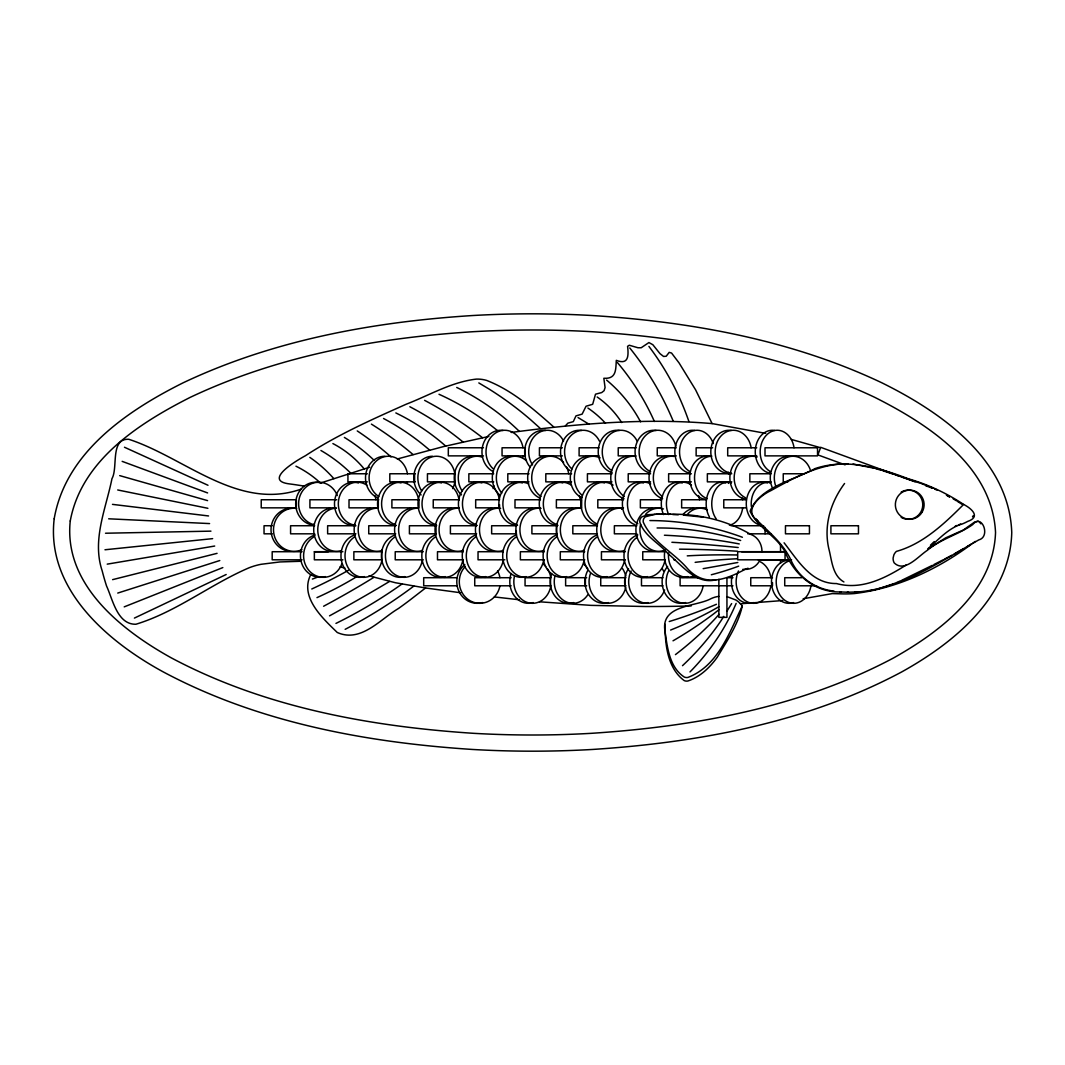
<?xml version="1.0" encoding="UTF-8"?>
<svg xmlns="http://www.w3.org/2000/svg" width="1065" height="1065" viewBox="0 0 1065 1065"><rect width="100%" height="100%" fill="white"/><g stroke="black" fill="none" stroke-linecap="round" stroke-linejoin="round"><path stroke-width="1.5" d="M328.406 551.723L314.361 551.723L314.361 559.804L342.903 559.804M381.763 559.804L381.763 551.723M761.888 551.723L761.954 550.286A17.932 16.241 -90 0 0 750.665 534.364C725.292 519.547 696.39 513.343 667.156 514.262M742.664 507.845L742.438 509.376A21.566 15.616 -90 0 1 729.392 525.178M728.34 483.39L728.593 481.859M665.172 624.316C664.853 643.673 667.316 668.101 684.129 680.522A5.139 4.606 0 0 0 687.923 680.988C700.158 676.914 709.902 667.449 717.304 657.158C726.916 641.037 738.271 624.223 742.292 605.918A24.016 21.553 0 0 0 735.888 600.008L726.942 596.626M770.86 585.79L770.607 587.334A21.566 17.533 -90 0 1 750.253 602.897A21.566 17.533 -90 0 1 736.288 578.934L736.74 576.165A21.566 17.533 -90 0 1 738.484 570.973M810.904 585.79L810.665 587.334A21.566 17.533 -90 0 1 790.31 602.897A21.566 17.533 -90 0 1 776.345 578.934L776.784 576.165A21.566 17.533 -90 0 1 789.192 560.922M689.281 483.39L689.534 481.859M770.048 483.39L770.314 481.859M354.472 535.362L354.738 533.818M394.902 535.362L395.168 533.818M422.406 559.804L422.139 561.348A21.566 18.677 -90 0 1 400.467 576.911A21.566 18.677 -90 0 1 385.597 552.948L386.062 550.179A21.566 18.677 -90 0 1 394.769 537.093M435.332 535.362L435.598 533.818M454.822 481.859L454.555 483.39A21.566 18.677 -90 0 1 452.692 488.595M462.836 559.804L462.583 561.348A21.566 18.677 -90 0 1 440.897 576.911A21.566 18.677 -90 0 1 426.027 552.948L426.506 550.179A21.566 18.677 -90 0 1 435.199 537.093M475.762 535.362L476.028 533.818M503.279 559.804L503.013 561.348A21.566 18.677 -90 0 1 481.327 576.911A21.566 18.677 -90 0 1 466.457 552.948L466.936 550.179A21.566 18.677 -90 0 1 475.629 537.093M522.715 457.404L522.982 455.873M516.192 535.362L516.458 533.818L491.644 533.818L491.644 525.737L516.458 525.737L516.192 524.206M514.462 576.165L513.982 578.934A21.566 18.677 -90 0 0 528.852 602.897A21.566 18.677 -90 0 0 550.538 587.334L550.538 576.165A21.566 18.677 -90 0 0 547.317 568.617M543.709 559.804L543.443 561.348A21.566 18.677 -90 0 1 521.757 576.911A21.566 18.677 -90 0 1 506.887 552.948L507.366 550.179A21.566 18.677 -90 0 1 516.059 537.093M556.636 535.362L556.889 533.818L531.901 533.818L531.901 525.737L556.889 525.737L556.636 524.206M568.417 483.39L568.683 481.859M554.892 576.165L554.412 578.934A21.566 18.677 -90 0 0 565.781 601.672A21.566 18.677 -90 0 0 587.747 594.882M584.139 559.804L583.873 561.348A21.566 18.677 -90 0 1 562.187 576.911A21.566 18.677 -90 0 1 547.317 552.948L547.796 550.179A21.566 18.677 -90 0 1 556.502 537.093M597.066 535.362L597.332 533.818L572.824 533.818L572.824 525.737L597.425 525.737L597.066 524.206M611.07 483.39L611.323 481.859M621.787 509.376L622.04 507.845M624.569 559.804L624.303 561.348A21.566 18.677 -90 0 1 602.617 576.911A21.566 18.677 -90 0 1 587.747 552.948L588.226 550.179A21.566 18.677 -90 0 1 596.933 537.093M640.584 524.206L640.105 526.962A21.566 18.677 -90 0 0 663.455 550.605M703.126 585.79L702.86 587.334A21.566 18.677 -90 0 1 681.187 602.897A21.566 18.677 -90 0 1 666.304 578.934L666.783 576.165A21.566 18.677 -90 0 1 668.647 570.973M407.136 483.39L407.416 481.859M313.842 535.362L314.135 533.818M499.898 585.79L499.618 587.334A21.566 20.515 -90 0 1 475.789 602.897A21.566 20.515 -90 0 1 459.454 578.934L459.974 576.165A21.566 20.515 -90 0 1 465.285 566.5M742.292 605.918C729.525 632.53 717.863 666.064 687.923 677.42A5.139 4.606 0 0 1 684.129 676.954C668.86 666.757 667.276 646.175 664.733 629.588C661.964 605.333 694.247 606.677 709.663 599.342A24.016 21.553 0 0 1 718.276 596.453L718.862 596.4M972.904 516.538L973.33 515.673M310.647 574.82C299.465 597.279 322.775 618.326 337.259 632.49C360.915 643.06 380.192 619.231 398.563 608.435A486.079 486.079 0 0 0 409.572 600.341L425.561 587.973L460.706 592.766M760.011 559.804L758.639 562.36A17.932 16.241 -90 0 1 745.061 569.362C725.132 580.106 703.433 587.827 686.233 567.126C672.548 551.896 651.673 541.18 643.22 522.063A5.205 4.713 -90 0 1 645.443 516.778L655.161 514.262M844.558 483.483C830.341 502.653 823.125 526.682 829.222 550.339C831.911 561.388 832.803 575.779 843.919 581.956M723.721 616.382L721.311 620.296A289.44 259.714 0 0 1 682.505 665.678M726.942 611.15L731.642 603.602M565.382 425.894L567.871 423.151L573.303 421.634L575.992 415.869L582.116 414.139L586.056 406.231L592.686 404.287L595.508 394.183L601.712 392.572L604.095 390.682L605.066 387.527L603.842 378.275C616.489 379.127 615.716 369.635 616.302 360.343C628.363 365.095 628.763 356.203 627.591 346.325L629.295 345.246L637.988 347.762L641.183 347.762L648.904 342.571L652.832 344.701L659.994 353.647L663.562 356.455L666.211 356.243L669.193 352.369L671.562 353.048L679.097 362.979L695.605 389.843L712.112 423.59L765.695 433.362M719.021 614.319L716.266 617.487A336.247 301.701 0 0 1 675.436 654.616M930.437 545.213L934.231 541.606M927.628 548.968C936.388 541.819 948.263 527.761 962.068 524.047A58.948 58.109 -90 0 0 967.699 521.411C981.264 516.791 971.227 508.285 963.625 504.437C944.362 523.727 923.009 543.962 896.411 551.39A10.344 10.197 -90 0 0 893.881 554.892L893.122 557.954A9.265 9.132 -90 0 0 894.174 562.866C904.624 573.077 918.216 556.263 927.242 550.392C940.768 538.93 958.487 534.63 972.704 524.579C981.957 512.957 990.956 536.733 978.855 539.862C940.022 561.641 900.511 589.571 854.702 592.207M718.862 609.792L713.723 613.826A406.018 364.31 0 0 1 673.027 640.811M970.748 544.734C936.668 569.855 896.584 588.546 854.29 593.564A118.907 118.907 0 0 1 843.161 593.897L832.258 593.604L803.17 598.756M973.051 543.017L975.274 541.446M929.239 548.089L945.747 537.825L963.332 530.037L974.475 522.143L978.163 521.118M967.06 546.731L971.852 543.762M963.439 548.808L954.346 553.867M718.862 606.757L710.941 611.204A378.98 340.041 0 0 1 670.617 630.041M906.342 564.903C885.601 578.042 861.705 590.463 836.451 583.553C811.317 583.82 797.698 560.177 784.093 542.804M944.322 559.192L951.617 555.358M933.845 564.583L942.858 559.964M932.368 565.329L901.642 580.358M134.403 618.086L226.179 574.501M896.304 582.688L900.311 580.931M955.212 526.203L957.089 525.431M972.491 516.738L974.195 516.032M124.219 606.864L222.825 567.592M894.973 583.261L877.414 589.105M958.899 524.752L960.71 524.047M117.749 593.072L219.789 560.536M369.675 467.202L320.485 483.044A100.682 100.682 0 0 0 295.964 466.204M397.312 458.988L443 446.701L488.848 436.45M300.889 489.221C238.014 511.094 184.711 457.471 128.772 439.286C109.855 438.341 118.255 467.788 111.971 478.638C105.901 508.857 91.776 539.888 102.187 570.867A250.581 250.581 0 0 0 106.54 585.976C112.73 599.435 117.31 624.676 135.907 624.25C176.484 611.896 210.324 584.365 249.104 567.778A67.814 67.814 0 0 1 261.058 564.304L279.882 561.947L301.355 561.255M112.61 579.64L217.074 553.347M716.039 579.746C695.951 585.071 681.693 564.769 668.035 553.694C659.049 543.017 644.205 535.988 639.812 522.063A5.205 4.713 -90 0 1 642.022 516.778L647.64 514.741L659.901 514.062M869.12 590.822L875.816 589.531M703.166 568.657L737.819 562.493M107.219 564.144L214.691 546.039M511.147 432.457C577.536 423.657 645.23 417.879 712.112 423.59M104.982 549.766L212.641 538.637M782.748 600.54L740.335 603.802M863.409 591.714L847.234 592.273M847.9 463.768C819.744 463.595 794.703 477.44 770.78 490.685C760.743 495.252 742.984 509.722 756.909 520.133C769.263 532.247 783.228 543.736 790.776 559.671C798.098 577.124 815.244 589.198 834.002 591.088M105.528 533.232L210.937 531.142M483.443 447.779L448.312 447.779L448.312 455.873L483.443 455.873M525.471 447.779L502.054 447.779L502.054 455.873L525.471 455.873M562.387 447.779L539.423 447.779L539.423 455.873L562.387 455.873M598.983 447.779L579.107 447.779L579.107 455.873L598.983 455.873M636.204 447.779L618.232 447.779L618.232 455.873L636.005 455.873M676.302 447.779L657.251 447.779L657.251 455.873L676.302 455.873M712.658 447.779L696.137 447.779L696.137 455.873L711.527 455.873M756.736 447.779L727.701 447.779L727.701 455.873L756.736 455.873M367.319 473.765L347.936 473.765L347.936 481.859L367.319 481.859M415.283 473.765L389.803 473.765L389.803 481.859L415.283 481.859M493.721 473.765L468.853 473.765L468.853 481.859L493.721 481.859M529.052 473.765L507.805 473.765L507.805 481.859L529.052 481.859M571.612 473.765L545.812 473.765L545.812 481.859L571.612 481.859M612.002 473.765L587.427 473.765L587.427 481.859L612.002 481.859M650.595 473.765L628.217 473.765L628.217 481.859L650.595 481.859M691.385 473.765L668.634 473.765L668.634 481.859L691.385 481.859M731.775 473.765L707.36 473.765L707.36 481.859L731.775 481.859M771.073 473.765L749.853 473.765L749.853 481.859L771.073 481.859M803.702 473.765L783.241 473.765L783.241 481.859L787.914 481.859M336.806 499.751L309.915 499.751L309.915 507.845L335.901 507.845M378.754 499.751L349.014 499.751L349.014 507.845L378.301 507.845L378.301 499.751M459.308 499.751L433.242 499.751L433.242 507.845L459.308 507.845M499.538 499.751L475.682 499.751L475.682 507.845L499.538 507.845L499.538 504.61M540.381 499.751L514.994 499.751L514.994 507.845L540.381 507.845M581.463 499.751L556.383 499.751L556.383 507.845L581.463 507.845L581.463 499.751L581.397 507.845M623.504 499.751L597.811 499.751L597.811 507.845L623.504 507.845M661.298 499.751L640.371 499.751L640.371 507.845L661.298 507.845M706.295 499.751L681.64 499.751L681.64 507.845L706.361 507.845M746.419 499.751L723.774 499.751L723.774 507.845L746.419 507.845M272.294 525.737L264.04 525.737L264.04 533.818L272.294 533.818M314.668 525.737L290.585 525.737L290.585 533.818L314.668 533.818M355.91 525.737L327.634 525.737L327.634 533.818L355.91 533.818M395.727 525.737L368.743 525.737L368.743 533.818L395.727 533.818M476.641 525.737L450.402 525.737L450.402 533.818L476.641 533.818M636.883 525.737L614.372 525.737L614.372 533.818L636.883 533.818M731.016 525.737L763.632 525.737M747.776 533.818L771.113 533.818M741.559 551.723L785.051 551.723C794.077 574.847 815.191 592.925 841.19 591.914M302.087 551.723L272.187 551.723L272.187 559.804L302.087 559.804M314.361 551.723L342.903 551.723M423.271 551.723L395.221 551.723L395.221 559.804L423.271 559.804M463.169 551.723L437.489 551.723L437.489 559.804L463.169 559.804M544.242 551.723L520.372 551.723L520.372 559.804L544.242 559.804M584.725 551.723L560.297 551.723L560.297 559.804L584.725 559.804M625.288 551.723L601.445 551.723L601.445 559.804L625.288 559.804M785.943 551.723L737.686 551.723L737.686 559.804L791.575 559.804M504.837 559.804L478.039 559.804L478.039 551.723L503.279 551.723L503.013 550.179M673.839 559.804L675.383 559.804M742.784 569.362L745.061 569.362M456.845 577.709L423.697 577.709L423.697 585.79L456.845 585.79M511.173 577.709L474.737 577.709L474.737 585.79L511.173 585.79M550.831 577.709L525.058 577.709L525.058 585.79L550.831 585.79M586.682 577.709L565.621 577.709L565.621 585.79L586.682 585.79M626.02 577.709L600.74 577.709L600.74 585.79L626.02 585.79M662.989 577.709L641.476 577.709L641.476 585.79L662.989 585.79M698.347 577.709L680.096 577.709L680.096 585.79L732.96 585.79M732.96 577.709L726.942 577.709L726.942 617.354L718.862 617.354L718.862 579.267M772.484 577.709L750.758 577.709L750.758 585.79L772.484 585.79L772.484 582.555M801.772 577.709L784.732 577.709L784.732 585.79L816.642 585.79M758.054 559.817L785.051 559.804L785.051 551.723C776.292 535.935 757.401 527.295 750.093 511.213C759.345 487.011 794.104 480.142 815.005 468.6C846.316 458.07 878.678 467.535 908.312 478.771C927.948 484.442 946.599 493.122 963.625 504.437M656.479 514.062L665.093 514.076M661.685 514.076L670.577 514.262M108.683 518.801L209.579 523.581M839.832 591.914L848.592 592.273M672.747 514.528L678.245 514.834M683.544 515.14L703.14 517.164M539.569 601.805L590.795 605.359L645.496 606.518A1693.869 1693.869 0 0 0 691.158 605.958M519.241 599.755L494.346 596.933M112.477 504.371L208.554 515.953M852.998 464.047L874.165 468.201M303.751 486.013L296.203 484.841A281.28 281.28 0 0 0 289.241 483.883C262.216 480.448 298.04 459.694 305.389 455.753C337.086 434.959 371.845 419.517 406.391 404.141C429.368 395.288 451.48 381.976 476.295 379.113A32.283 32.283 0 0 1 486.692 380.431C512.292 390.402 533.405 408.933 553.707 426.959M425.561 587.973L395.461 582.755L369.062 575.859M117.709 489.967L207.888 508.298M791.415 439.459L820.529 447.699L817.893 454.901L845.117 464.859M340.121 566.806L344.9 568.111M119.706 475.616L207.582 500.617M875.603 468.627L881.354 470.304M882.765 470.743L893.735 474.324M908.232 479.197L919.734 483.031M901.296 476.88L906.954 478.771M895.079 474.764L899.752 476.348M921.198 483.537L928.068 486.119M820.676 447.313L915.115 481.859M925.671 485.72L932.155 488.089M934.95 489.115L935.962 489.474M122.169 461.371L207.608 492.935M929.412 486.652L933.433 488.369M124.472 447.247L207.995 485.267M934.79 489.008L937.506 490.286M946.878 495.212L949.461 496.663M946.412 495.158L949.554 497.036M478.824 382.921L488.915 388.965A338.151 338.151 0 0 1 530.623 419.743L540.274 428.41M953.135 498.806L956.543 500.843M578.055 417.56L588.958 424.176M957.568 501.482L962.281 504.437M979.161 521.69L980.865 523.82M499.898 577.709L499.618 576.165A21.566 20.515 -90 0 0 497.568 570.973M313.842 524.206L314.135 525.737M407.416 473.765L407.136 472.234A21.566 19.37 -90 0 0 388.432 456.246A21.566 19.37 -90 0 0 369.728 472.234L369.236 475.003A21.566 19.37 -90 0 0 378.754 496.49M375.918 499.751L375.639 498.22A21.566 18.984 90 0 0 374.84 495.545M664.733 550.179L664.999 551.723L642.754 551.723L642.754 559.804L664.999 559.804L664.733 561.348A21.566 18.677 -90 0 1 643.06 576.911A21.566 18.677 -90 0 1 628.177 552.948L628.656 550.179A21.566 18.677 -90 0 1 637.363 537.093M621.787 498.22L622.04 499.751M611.07 472.234L611.323 473.765M624.303 550.179L624.569 551.723M580.292 499.751L580.026 498.22A21.566 18.677 -90 0 0 579.24 495.545M583.873 550.179L584.139 551.723M568.683 473.765L568.417 472.234A21.566 18.677 -90 0 0 566.553 467.029M539.596 498.22L539.862 499.751M543.443 550.179L543.709 551.723M522.982 447.779L522.715 446.248A21.566 18.677 -90 0 0 504.677 430.26A21.566 18.677 -90 0 0 486.638 446.248L486.159 449.017A21.566 18.677 -90 0 0 493.308 468.933M499.432 499.751L499.166 498.22A21.566 18.677 -90 0 0 481.127 482.232A21.566 18.677 -90 0 0 463.089 498.22L462.609 500.976A21.566 18.677 -90 0 0 476.295 524.619M475.762 524.206L476.028 525.737M454.822 473.765L454.555 472.234A21.566 18.677 90 0 0 436.517 456.246A21.566 18.677 90 0 0 418.478 472.234L417.999 475.003A21.566 18.677 -90 0 0 421.7 490.938M459.002 499.751L458.735 498.22A21.566 18.677 90 0 0 440.697 482.232A21.566 18.677 90 0 0 422.659 498.22L422.179 500.976A21.566 18.677 -90 0 0 435.865 524.619M462.583 550.179L462.836 551.723M435.332 524.206L435.598 525.737M418.572 499.751L418.305 498.22A21.566 18.677 -90 0 0 400.267 482.232A21.566 18.677 -90 0 0 382.228 498.22L381.749 500.976A21.566 18.677 -90 0 0 395.435 524.619M422.139 550.179L422.406 551.723M394.902 524.206L395.168 525.737M381.709 550.179L381.976 551.723L353.86 551.723L353.86 559.804L381.976 559.804L381.709 561.348A21.566 18.677 -90 0 1 360.037 576.911A21.566 18.677 -90 0 1 345.166 552.948L345.632 550.179A21.566 18.677 -90 0 1 354.339 537.093M354.472 524.206L354.738 525.737M689.281 472.234L689.534 473.765M770.048 472.234L770.314 473.765M751.105 447.779L750.852 446.248A21.566 18.145 -90 0 0 733.319 430.26A21.566 18.145 -90 0 0 715.786 446.248L715.334 449.017A21.566 18.145 -90 0 0 730.949 473.206M770.86 577.709L770.607 576.165A21.566 17.533 -90 0 0 760.383 561.827M728.34 472.234L728.593 473.765M794.024 447.779L793.784 446.248A21.566 17.093 -90 0 0 777.264 430.26A21.566 17.093 -90 0 0 760.756 446.248L760.317 449.017A21.566 17.093 -90 0 0 770.727 471.755M660.486 498.22L660.726 499.751M699.492 499.751L699.252 498.22A21.566 16.707 -90 0 0 698.547 495.545M742.438 498.22L742.664 499.751M780.512 545.134L780.512 551.737M780.512 559.977L780.512 563.265M765.069 527.361L765.069 533.818M625.222 577.709L625.222 585.79M585.417 577.709L585.377 585.79M556.676 525.737L556.676 533.818M525.152 447.779L525.152 455.873M516.299 530.583L516.299 533.818M414.605 473.765L414.605 481.859M325.424 576.591A21.566 19.849 -90 0 1 301.115 561.348A21.566 19.849 -90 0 1 315.147 534.936M341.785 564.011A21.566 19.849 -90 0 1 318.315 576.591A21.566 19.849 -90 0 1 303.765 552.948L304.271 550.179A21.566 19.849 -90 0 1 313.523 537.093M445.33 576.591A21.566 18.677 -90 0 1 422.459 561.348A21.566 18.677 -90 0 1 435.665 534.936M526.19 576.591A21.566 18.677 -90 0 1 503.319 561.348A21.566 18.677 -90 0 1 516.525 534.936M623.97 498.646A21.566 17.812 -90 0 1 610.924 475.003A21.566 17.812 -90 0 1 628.576 456.246M635.459 456.432A21.566 17.812 -90 0 0 615.929 472.234L615.477 475.003A21.566 17.812 -90 0 0 624.236 496.49M581.836 497.741A21.566 18.677 -90 0 1 570.667 473.606A21.566 18.677 -90 0 1 588.985 456.246M600.167 457.897A21.566 18.677 -90 0 0 574.994 472.234L574.514 475.003A21.566 18.677 -90 0 0 581.663 494.919M539.196 497.741A21.566 18.677 -90 0 1 528.027 473.606A21.566 18.677 -90 0 1 546.345 456.246M563.585 462.569A21.566 18.677 -90 0 0 532.34 472.234L531.874 475.003A21.566 18.677 -90 0 0 541.047 496.49M704.604 499.192A21.566 17.2 -90 0 1 689.694 476.401A21.566 17.2 -90 0 1 706.854 456.246M707.28 498.646A21.566 17.2 -90 0 1 694.673 475.003L695.112 472.234A21.566 17.2 -90 0 1 711.726 456.246M499.618 494.919A21.566 18.677 -90 0 1 493.295 470.876A21.566 18.677 -90 0 1 510.974 456.246M526.39 460.706A21.566 18.677 -90 0 0 496.982 472.234L496.503 475.003A21.566 18.677 -90 0 0 501.815 493.055M461.531 494.919A21.566 18.677 -90 0 1 455.208 470.876A21.566 18.677 -90 0 1 472.887 456.246M494.187 486.066A21.566 18.677 -90 0 1 493.108 488.595M462.117 490.938A21.566 18.677 -90 0 1 458.416 475.003L458.895 472.234A21.566 18.677 90 0 1 481.766 456.978M421.101 494.919A21.566 18.677 -90 0 1 414.791 470.876A21.566 18.677 -90 0 1 432.47 456.246M745.74 499.192A21.566 18.251 -90 0 1 729.911 476.401A21.566 18.251 -90 0 1 748.123 456.246M757.148 456.978A21.566 18.251 -90 0 0 734.797 472.234L734.331 475.003A21.566 18.251 -90 0 0 745.447 497.741M612.974 551.164A21.566 18.677 -90 0 1 596.733 529.784A21.566 18.677 -90 0 1 612.974 508.404M621.893 508.404A21.566 18.677 -90 0 0 601.419 524.206L600.94 526.962A21.566 18.677 -90 0 0 624.29 550.605M572.544 551.164A21.566 18.677 -90 0 1 556.303 529.784A21.566 18.677 -90 0 1 572.544 508.404M581.463 508.404A21.566 18.677 -90 0 0 560.989 524.206L560.51 526.962A21.566 18.677 -90 0 0 583.86 550.605M532.114 551.164A21.566 18.677 -90 0 1 515.873 529.784A21.566 18.677 -90 0 1 532.114 508.404M541.033 508.404A21.566 18.677 -90 0 0 520.559 524.206L520.079 526.962A21.566 18.677 -90 0 0 543.43 550.605M682.985 514.528A21.566 18.291 -90 0 1 693.528 508.404M687.271 514.528A21.566 18.291 -90 0 1 707.2 509.855M491.684 551.164A21.566 18.677 -90 0 1 475.443 529.784A21.566 18.677 -90 0 1 491.684 508.404M500.603 508.404A21.566 18.677 -90 0 0 480.115 524.206L479.649 526.962A21.566 18.677 -90 0 0 503 550.605M566.62 576.591A21.566 18.677 -90 0 1 543.749 561.348A21.566 18.677 -90 0 1 556.955 534.936M377.463 497.741A21.566 19.37 -90 0 1 365.881 473.606A21.566 19.37 -90 0 1 384.878 456.246M772.764 488.595A21.566 18.677 -90 0 1 788.925 456.246M810.225 469.559A21.566 18.677 -90 0 0 791.748 456.299A21.566 18.677 -90 0 0 774.934 472.234L774.455 475.003A21.566 18.677 -90 0 0 775.719 486.066M662.603 498.646A21.566 18.291 -90 0 1 649.197 475.003A21.566 18.291 -90 0 1 667.329 456.246M673.999 456.432A21.566 18.291 -90 0 0 653.95 472.234L653.484 475.003A21.566 18.291 -90 0 0 662.47 496.49M353.474 525.365A21.566 18.984 -90 0 1 334.65 500.976A21.566 18.984 -90 0 1 358.386 482.964M354.831 525.178A21.566 18.984 -90 0 1 338.484 500.976L338.963 498.22A21.566 18.984 90 0 1 366.799 485.121M738.684 566.141A327.035 296.389 90 0 1 711.314 574.754M649.903 520.559A324.199 293.82 -90 0 1 742.411 537.266M657.092 527.974A330.789 299.798 -90 0 1 740.654 540.501M664.414 535.229A627.445 568.657 90 0 1 739.243 543.935M671.895 542.285A1663.437 1507.587 -90 0 1 738.205 547.53M679.51 549.167A1268.388 1149.548 90 0 1 737.526 551.231M687.258 555.863A783.76 710.328 90 0 1 737.233 554.985M695.152 562.347A674.025 610.884 -90 0 1 737.339 558.752M748.016 568.244A17.932 16.241 -90 0 1 745.513 569.029M716.425 604.281A446.594 400.706 0 0 1 669.219 621.534M736.155 603.362A250.115 224.422 0 0 1 689.987 671.935M396.22 525.365A21.566 18.677 -90 0 1 377.702 500.976A21.566 18.677 -90 0 1 401.052 482.964M770.102 473.206A21.566 17.093 -90 0 1 755.391 449.017A21.566 17.093 -90 0 1 774.575 430.446M901.19 492.083A14.577 14.378 -90 0 1 922.277 500.936A14.577 14.378 -90 0 1 908.378 519.294M907.14 519.241A14.577 14.378 -90 0 1 901.19 517.337M485.76 576.591A21.566 18.677 -90 0 1 462.889 561.348A21.566 18.677 -90 0 1 476.095 534.936M685.62 602.577A21.566 18.677 -90 0 1 664.613 592.526A21.566 18.677 -90 0 1 667.582 566.5M793.558 602.577A21.566 17.533 -90 0 1 771.819 585.95A21.566 17.533 -90 0 1 786.729 560.376M648.132 602.577A21.566 18.677 -90 0 1 627.764 593.724A21.566 18.677 -90 0 1 628.483 568.617M662.15 568.617A21.566 18.677 -90 0 1 663.508 570.973M664.587 589.997A21.566 18.677 -90 0 1 642.501 602.577A21.566 18.677 -90 0 1 628.816 578.934L629.295 576.165A21.566 18.677 -90 0 1 631.159 570.973M608.514 602.577A21.566 18.677 -90 0 1 588.865 594.882A21.566 18.677 -90 0 1 587.507 570.973M622.532 568.617A21.566 18.677 -90 0 1 625.767 576.165M625.767 587.334A21.566 18.677 -90 0 1 604.081 602.897A21.566 18.677 -90 0 1 589.211 578.934L589.691 576.165A21.566 18.677 -90 0 1 590.476 573.503M573.716 602.577A21.566 18.677 -90 0 1 554.852 595.961A21.566 18.677 -90 0 1 551.63 573.503M584.299 564.636A21.566 18.677 -90 0 1 587.747 568.617M309.835 457.378A133.032 133.032 0 0 1 333.851 478.638M320.938 450.495A148.408 148.408 0 0 1 350.744 473.153M332.892 443.572A101.162 101.162 0 0 1 364.177 468.906M344.381 437.422A176.178 176.178 0 0 1 373.961 460.16M357.254 430.926A311.06 311.06 0 0 1 391.028 456.912M371.405 424.123A353.553 353.553 0 0 1 413.087 454.569M383.546 418.492A248.864 248.864 0 0 1 429.634 450.122M395.834 412.927A222.439 222.439 0 0 1 445.676 446.049M409.852 406.737A309.409 309.409 0 0 1 462.942 441.948M424.602 400.347A408.095 408.095 0 0 1 482.472 437.688M439.006 394.276A259.008 259.008 0 0 1 498.034 431.085M456.725 387.447A240.703 240.703 0 0 1 519.161 431.205M587.933 408.055A100.416 100.416 0 0 1 605.492 423.258M597.199 397.005A90.139 90.139 0 0 1 621.68 422.539M606.624 380.112A139.688 139.688 0 0 1 640.558 421.86M617.38 362.513A245.562 245.562 0 0 1 654.389 421.474M629.761 347.962A301.635 301.635 0 0 1 673.226 421.168M648.918 346.405A269.938 269.938 0 0 1 688.882 421.46M401.931 584.046A472.634 472.634 0 0 1 335.954 623.411M389.537 581.45A1847.442 1847.442 0 0 1 329.551 615.836M356.376 576.884A364.39 364.39 0 0 1 316.971 597.625M348.375 570.347A526.017 526.017 0 0 1 311.779 588.985M318.076 576.924A213.479 213.479 0 0 1 312.391 579.054M373.908 577.337A918.083 918.083 0 0 1 323.614 606.238M413.819 586.096A485.387 485.387 0 0 1 345.153 629.322M663.535 514.581A21.566 16.707 -90 0 1 664.746 490.672A21.566 16.707 -90 0 1 682.332 482.964M691.465 485.121A21.566 16.707 -90 0 0 666.97 498.22L666.544 500.976A21.566 16.707 -90 0 0 668.647 514.581M634.833 524.619A21.566 16.8 -90 0 1 622.958 498.22A21.566 16.8 -90 0 1 643.54 482.964M650.688 483.869A21.566 16.8 -90 0 0 628.017 498.22L627.591 500.976A21.566 16.8 -90 0 0 637.829 523.714M597.265 525.178A21.566 18.677 -90 0 1 581.384 499.591A21.566 18.677 -90 0 1 604.534 482.964M613.081 485.121A21.566 18.677 -90 0 0 585.71 498.22L585.231 500.976A21.566 18.677 -90 0 0 596.6 523.714M557.954 525.365A21.566 18.677 -90 0 1 539.436 500.976A21.566 18.677 -90 0 1 562.786 482.964M571.333 485.121A21.566 18.677 -90 0 0 543.949 498.22L543.483 500.976A21.566 18.677 -90 0 0 557.155 524.619M709.383 516.924A21.566 15.616 -90 0 1 708.797 491.817A21.566 15.616 -90 0 1 725.824 482.964M731.402 482.964A21.566 15.616 -90 0 0 712.272 498.22L711.873 500.976A21.566 15.616 -90 0 0 716.306 519.041M517.51 525.365A21.566 18.677 -90 0 1 499.006 500.976A21.566 18.677 -90 0 1 522.356 482.964M528.706 483.869A21.566 18.677 -90 0 0 503.519 498.22L503.039 500.976A21.566 18.677 -90 0 0 516.725 524.619M477.08 525.365A21.566 18.677 -90 0 1 458.576 500.976A21.566 18.677 -90 0 1 481.913 482.964M436.65 525.365A21.566 18.677 -90 0 1 418.132 500.976A21.566 18.677 -90 0 1 441.482 482.964M493.481 471.755A21.566 18.677 -90 0 1 482.591 446.248A21.566 18.677 -90 0 1 503.066 430.446M530.117 467.082A21.566 18.677 -90 0 1 526.576 442.295A21.566 18.677 -90 0 1 545.759 430.446M563.545 441.043A21.566 18.677 -90 0 0 544.934 430.446A21.566 18.677 -90 0 0 529.332 446.248L528.852 449.017A21.566 18.677 -90 0 0 532.553 464.952M731.322 473.206A21.566 18.145 -90 0 1 710.808 451.826A21.566 18.145 -90 0 1 731.322 430.446M569.868 470.504A21.566 18.677 -90 0 1 561.521 444.904A21.566 18.677 -90 0 1 581.636 430.446M599.422 441.043A21.566 18.677 -90 0 0 580.811 430.446A21.566 18.677 -90 0 0 565.209 446.248L564.73 449.017A21.566 18.677 -90 0 0 571.878 468.933M612.056 472.66A21.566 18.677 -90 0 1 598.57 447.62A21.566 18.677 -90 0 1 619.324 430.446M637.11 441.043A21.566 18.677 -90 0 0 618.499 430.446A21.566 18.677 -90 0 0 602.897 446.248L602.417 449.017A21.566 18.677 -90 0 0 611.59 470.504M648.904 472.66A21.566 18.677 -90 0 1 635.419 447.62A21.566 18.677 -90 0 1 656.173 430.446M675.822 446.248A21.566 18.677 -90 0 0 657.784 430.26A21.566 18.677 -90 0 0 639.745 446.248L639.266 449.017A21.566 18.677 -90 0 0 650.635 471.755M690.08 473.206A21.566 17.533 -90 0 1 674.984 449.017A21.566 17.533 -90 0 1 694.646 430.446M713.27 443.572A21.566 17.533 -90 0 0 695.924 430.313A21.566 17.533 -90 0 0 680.136 446.248L679.683 449.017A21.566 17.533 -90 0 0 690.36 471.755M761.102 525.178A21.566 17.067 -90 0 1 746.592 499.591A21.566 17.067 -90 0 1 767.745 482.964M770.501 482.418A21.566 17.067 -90 0 0 751.797 498.22L751.357 500.976A21.566 17.067 -90 0 0 751.357 506.607M757.894 520.905A21.566 17.067 -90 0 1 756.203 519.041M313.177 525.178A21.566 20.115 -90 0 1 296.07 499.591A21.566 20.115 -90 0 1 321.018 482.964M337.299 495.545A21.566 20.115 -90 0 0 317.397 482.285A21.566 20.115 -90 0 0 299.278 498.22L298.772 500.976A21.566 20.115 -90 0 0 313.509 524.619M288.868 551.164A21.566 20.515 -90 0 1 271.016 529.784A21.566 20.515 -90 0 1 288.868 508.404M296.709 508.404A21.566 20.515 -90 0 0 274.211 524.206L273.678 526.962A21.566 20.515 -90 0 0 301.874 549.7M687.923 576.591A21.566 18.677 -90 0 1 665.053 550.179M694.274 575.686A21.566 18.677 -90 0 1 668.62 552.948M647.493 576.591A21.566 18.677 -90 0 1 624.609 561.348A21.566 18.677 -90 0 1 637.815 534.936M607.05 576.591A21.566 18.677 -90 0 1 584.179 561.348A21.566 18.677 -90 0 1 597.385 534.936M451.254 551.164A21.566 18.677 -90 0 1 435.013 529.784A21.566 18.677 -90 0 1 451.254 508.404M462.556 550.605A21.566 18.677 -90 0 1 439.219 526.962L439.685 524.206A21.566 18.677 -90 0 1 457.724 508.218M410.81 551.164A21.566 18.677 -90 0 1 394.582 529.784A21.566 18.677 -90 0 1 410.81 508.404M422.126 550.605A21.566 18.677 -90 0 1 398.776 526.962L399.255 524.206A21.566 18.677 90 0 1 417.294 508.218M329.95 551.164A21.566 18.677 -90 0 1 313.709 529.784A21.566 18.677 -90 0 1 329.95 508.404M341.266 550.605A21.566 18.677 -90 0 1 317.916 526.962L318.395 524.206A21.566 18.677 -90 0 1 336.434 508.218M370.38 551.164A21.566 18.677 -90 0 1 354.152 529.784A21.566 18.677 -90 0 1 370.38 508.404M381.696 550.605A21.566 18.677 -90 0 1 358.346 526.962L358.825 524.206A21.566 18.677 -90 0 1 376.864 508.218M652.139 551.164A21.566 18.677 -90 0 1 635.898 529.784A21.566 18.677 -90 0 1 652.139 508.404M645.417 514.528A21.566 18.677 -90 0 1 663.455 508.95M364.47 576.591A21.566 18.677 -90 0 1 341.599 561.348A21.566 18.677 -90 0 1 354.805 534.936M404.9 576.591A21.566 18.677 -90 0 1 382.029 561.348A21.566 18.677 -90 0 1 395.235 534.936M753.501 602.577A21.566 17.533 -90 0 1 732.028 576.165M482.618 602.577A21.566 20.515 -90 0 1 458.909 591.288A21.566 20.515 -90 0 1 464.819 564.636M533.285 602.577A21.566 18.677 -90 0 1 514.422 595.961A21.566 18.677 -90 0 1 511.2 573.503M543.869 564.636A21.566 18.677 -90 0 1 545.706 566.5M54.195 518.775C45.875 588.932 107.578 641.609 163.238 671.895C258.063 722.536 366.08 742.518 472.434 749.454A1046.203 1046.203 0 0 0 592.566 749.454C698.92 742.518 806.937 722.536 901.762 671.895C953.867 642.941 1010.192 597.252 1011.75 532.5C1009.194 459.534 941.234 412.155 881.86 382.801C791.601 340.028 691.664 321.843 592.566 315.546A1046.203 1046.203 0 0 0 472.434 315.546C373.336 321.83 273.399 340.028 183.14 382.801C127.121 410.771 65.617 452.492 54.195 518.775M70.25 520.971C63.474 584.459 121.45 630.174 171.052 657.731C263.787 707.173 369.422 726.49 473.366 733.306A1030.001 1030.001 0 0 0 591.634 733.306C695.578 726.49 801.213 707.173 893.948 657.731C940.794 631.265 993.499 591.261 995.535 532.5C992.327 465.924 928.494 424.429 874.778 397.352C786.436 355.524 688.602 337.871 591.634 331.694A1030.001 1030.001 0 0 0 473.366 331.694C376.398 337.871 278.564 355.524 190.222 397.352C139.116 423.244 81.393 460.226 70.25 520.971M817.534 447.779L765.003 447.779L765.003 455.873L817.534 455.873L817.534 447.779M455.021 473.765L427.451 473.765L427.451 481.859L455.021 481.859L455.021 473.765M296.336 499.751L261.231 499.751L261.231 507.845L296.336 507.845L296.336 499.751M418.971 499.751L391.893 499.751L391.893 507.845L418.971 507.845L418.971 499.751M436.038 525.737L409.413 525.737L409.413 533.818L436.038 533.818L436.038 525.737M809.44 525.737L785.464 525.737L785.464 533.818L809.44 533.818L809.44 525.737M858.47 525.737L830.913 525.737L830.913 533.818L858.47 533.818L858.47 525.737M922.184 511.999A14.577 14.378 -90 0 0 909.736 490.126A14.577 14.378 -90 0 0 897.289 511.999A14.577 14.378 -90 0 0 922.184 511.999"/></g></svg>
